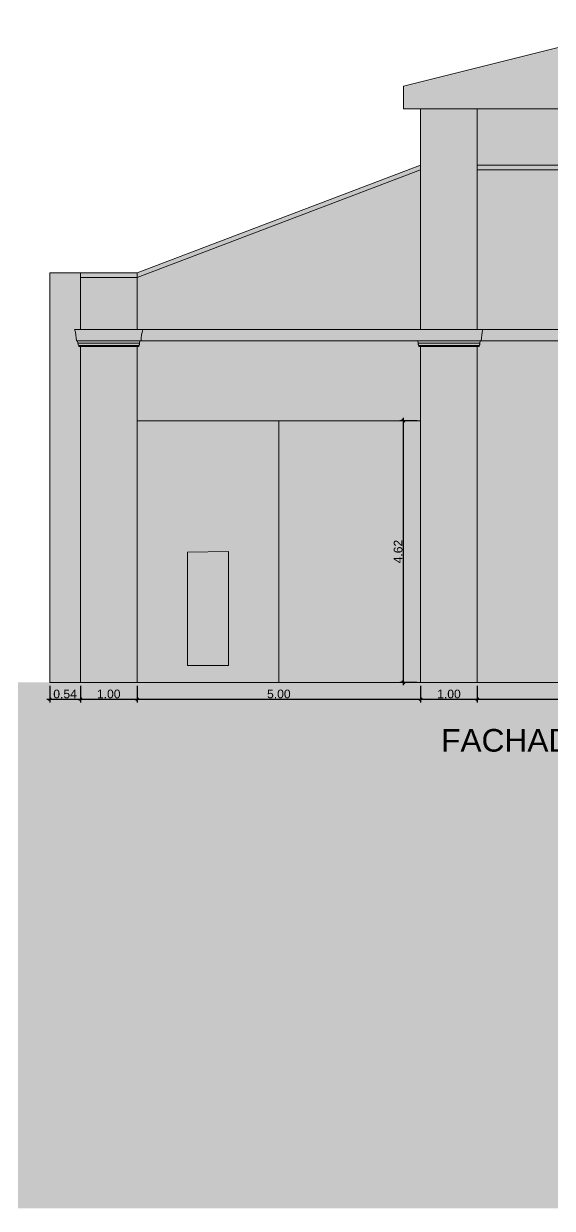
# Model space of a CAD drawing. Header units: metres. Extents: x -68 to 2267, y 0 to 1370.
# Drawn here: x 176.01 to 185.33, y 118.79 to 139.71 of the extents above; entities that cross this region are included whole.
import ezdxf

# ---------------------------------------------------------------- set-up
doc = ezdxf.new("R2010")
doc.units = ezdxf.units.M
doc.layers.add('00-Textos cotas y niveles', color=5, linetype='Continuous', lineweight=5)
doc.layers.add('11. Inst.Pluvial', color=7, linetype='Continuous')
doc.layers.add('A-Corte 1', color=7, linetype='Continuous', lineweight=15, true_color=0x000000)
doc.layers.add('A-Vista 1', color=7, linetype='Continuous', lineweight=9, true_color=0x000000)
doc.styles.add('Arial', font='arial.ttf')
doc.styles.get("Standard").update_dxf_attribs({"font": 'arial.ttf'})
doc.dimstyles.new('Diagonal_-_2_mm_Arial_azul', dxfattribs={"dimscale": 0.3048, "dimtxt": 0.153039, "dimasz": 0.492126, "dimexe": 0.061516, "dimexo": 0.061516, "dimgap": 0.012303, "dimtad": 1, "dimrnd": 0.01, "dimzin": 0, "dimdsep": 46, "dimtxsty": 'Arial', "dimblk1": 'OBLIQUE', "dimblk2": 'OBLIQUE', "dimsah": 1, "dimcen": 0.09, "dimdle": 0.061516, "dimazin": 0, "dimtfac": 1, "dimtdec": 4, "dimtix": 1, "dimtmove": 0, "dimatfit": 3, "dimfxl": 1, "dimtvp": 1, "dimtolj": 1, "dimtzin": 0, "dimarcsym": 2})

# ---------------------------------------------------------------- blocks, each defined once
blk = doc.blocks.new('_Oblique')
at = {"color": 0, "linetype": 'ByBlock', "lineweight": -2}
blk.add_line((-0.5, -0.5), (0.5, 0.5), dxfattribs=at)
blk = doc.blocks.new('*D48')
at = {"layer": '00-Textos cotas y niveles', "color": 0, "lineweight": -2, "transparency": 16777216}
for p, q in [((176.466, 128.017), (176.466, 127.721)), ((177.006, 128.017), (177.006, 127.721)), ((176.416, 127.782), (177.056, 127.782))]:
    blk.add_line(p, q, dxfattribs=at)
at = {"layer": 'Defpoints', "color": 0, "transparency": 16777216}
for p in [(176.466, 128.078), (177.006, 128.078), (177.006, 127.782)]:
    blk.add_point(p, dxfattribs=at)
at = {"layer": '00-Textos cotas y niveles', "color": 0, "lineweight": -2, "transparency": 16777216, "xscale": 0.05, "yscale": 0.05, "zscale": 0.05, "rotation": 180}
blk.add_blockref('_Oblique', (176.466, 127.782), dxfattribs=at)
at = {"layer": '00-Textos cotas y niveles', "color": 0, "lineweight": -2, "transparency": 16777216, "xscale": 0.05, "yscale": 0.05, "zscale": 0.05}
blk.add_blockref('_Oblique', (177.006, 127.782), dxfattribs=at)
at = {"layer": '00-Textos cotas y niveles', "color": 0, "transparency": 16777216, "insert": (176.736, 127.873), "char_height": 0.153, "attachment_point": 5, "style": 'Arial'}
blk.add_mtext('\\A1;0.54', dxfattribs=at)
blk = doc.blocks.new('*D49')
at = {"layer": '00-Textos cotas y niveles', "color": 0, "lineweight": -2, "transparency": 16777216}
for p, q in [((177.006, 128.017), (177.006, 127.721)), ((178.006, 128.017), (178.006, 127.721)), ((176.956, 127.782), (178.056, 127.782))]:
    blk.add_line(p, q, dxfattribs=at)
at = {"layer": 'Defpoints', "color": 0, "transparency": 16777216}
for p in [(177.006, 128.078), (178.006, 128.078), (178.006, 127.782)]:
    blk.add_point(p, dxfattribs=at)
at = {"layer": '00-Textos cotas y niveles', "color": 0, "lineweight": -2, "transparency": 16777216, "xscale": 0.05, "yscale": 0.05, "zscale": 0.05, "rotation": 180}
blk.add_blockref('_Oblique', (177.006, 127.782), dxfattribs=at)
at = {"layer": '00-Textos cotas y niveles', "color": 0, "lineweight": -2, "transparency": 16777216, "xscale": 0.05, "yscale": 0.05, "zscale": 0.05}
blk.add_blockref('_Oblique', (178.006, 127.782), dxfattribs=at)
at = {"layer": '00-Textos cotas y niveles', "color": 0, "transparency": 16777216, "insert": (177.506, 127.873), "char_height": 0.153, "attachment_point": 5, "style": 'Arial'}
blk.add_mtext('\\A1;1.00', dxfattribs=at)
blk = doc.blocks.new('*D50')
at = {"layer": '00-Textos cotas y niveles', "color": 0, "lineweight": -2, "transparency": 16777216}
for p, q in [((178.006, 128.017), (178.006, 127.721)), ((183.006, 128.017), (183.006, 127.721)), ((177.956, 127.782), (183.056, 127.782))]:
    blk.add_line(p, q, dxfattribs=at)
at = {"layer": 'Defpoints', "color": 0, "transparency": 16777216}
for p in [(178.006, 128.078), (183.006, 128.078), (183.006, 127.782)]:
    blk.add_point(p, dxfattribs=at)
at = {"layer": '00-Textos cotas y niveles', "color": 0, "lineweight": -2, "transparency": 16777216, "xscale": 0.05, "yscale": 0.05, "zscale": 0.05, "rotation": 180}
blk.add_blockref('_Oblique', (178.006, 127.782), dxfattribs=at)
at = {"layer": '00-Textos cotas y niveles', "color": 0, "lineweight": -2, "transparency": 16777216, "xscale": 0.05, "yscale": 0.05, "zscale": 0.05}
blk.add_blockref('_Oblique', (183.006, 127.782), dxfattribs=at)
at = {"layer": '00-Textos cotas y niveles', "color": 0, "transparency": 16777216, "insert": (180.506, 127.873), "char_height": 0.153, "attachment_point": 5, "style": 'Arial'}
blk.add_mtext('\\A1;5.00', dxfattribs=at)
blk = doc.blocks.new('*D51')
at = {"layer": '00-Textos cotas y niveles', "color": 0, "lineweight": -2, "transparency": 16777216}
for p, q in [((183.006, 128.017), (183.006, 127.721)), ((184.006, 128.017), (184.006, 127.721)), ((182.956, 127.782), (184.056, 127.782))]:
    blk.add_line(p, q, dxfattribs=at)
at = {"layer": 'Defpoints', "color": 0, "transparency": 16777216}
for p in [(183.006, 128.078), (184.006, 128.078), (184.006, 127.782)]:
    blk.add_point(p, dxfattribs=at)
at = {"layer": '00-Textos cotas y niveles', "color": 0, "lineweight": -2, "transparency": 16777216, "xscale": 0.05, "yscale": 0.05, "zscale": 0.05, "rotation": 180}
blk.add_blockref('_Oblique', (183.006, 127.782), dxfattribs=at)
at = {"layer": '00-Textos cotas y niveles', "color": 0, "lineweight": -2, "transparency": 16777216, "xscale": 0.05, "yscale": 0.05, "zscale": 0.05}
blk.add_blockref('_Oblique', (184.006, 127.782), dxfattribs=at)
at = {"layer": '00-Textos cotas y niveles', "color": 0, "transparency": 16777216, "insert": (183.506, 127.873), "char_height": 0.153, "attachment_point": 5, "style": 'Arial'}
blk.add_mtext('\\A1;1.00', dxfattribs=at)
blk = doc.blocks.new('*D52')
at = {"layer": '00-Textos cotas y niveles', "color": 0, "lineweight": -2, "transparency": 16777216}
for p, q in [((184.006, 128.017), (184.006, 127.721)), ((189.306, 128.017), (189.306, 127.721)), ((183.956, 127.782), (189.356, 127.782))]:
    blk.add_line(p, q, dxfattribs=at)
at = {"layer": 'Defpoints', "color": 0, "transparency": 16777216}
for p in [(184.006, 128.078), (189.306, 128.078), (189.306, 127.782)]:
    blk.add_point(p, dxfattribs=at)
at = {"layer": '00-Textos cotas y niveles', "color": 0, "lineweight": -2, "transparency": 16777216, "xscale": 0.05, "yscale": 0.05, "zscale": 0.05, "rotation": 180}
blk.add_blockref('_Oblique', (184.006, 127.782), dxfattribs=at)
at = {"layer": '00-Textos cotas y niveles', "color": 0, "lineweight": -2, "transparency": 16777216, "xscale": 0.05, "yscale": 0.05, "zscale": 0.05}
blk.add_blockref('_Oblique', (189.306, 127.782), dxfattribs=at)
at = {"layer": '00-Textos cotas y niveles', "color": 0, "transparency": 16777216, "insert": (186.656, 127.873), "char_height": 0.153, "attachment_point": 5, "style": 'Arial'}
blk.add_mtext('\\A1;5.30', dxfattribs=at)
blk = doc.blocks.new('*D62')
at = {"layer": '00-Textos cotas y niveles', "color": 0, "lineweight": -2, "transparency": 16777216}
for p, q in [((182.944, 132.698), (182.639, 132.698)), ((182.7, 132.748), (182.7, 128.028)), ((182.944, 128.078), (182.639, 128.078))]:
    blk.add_line(p, q, dxfattribs=at)
at = {"layer": 'Defpoints', "color": 0, "transparency": 16777216}
for p in [(183.006, 132.698), (182.7, 128.078), (183.006, 128.078)]:
    blk.add_point(p, dxfattribs=at)
at = {"layer": '00-Textos cotas y niveles', "color": 0, "lineweight": -2, "transparency": 16777216, "xscale": 0.05, "yscale": 0.05, "zscale": 0.05}
for p, rotation in [((182.7, 132.698), 90), ((182.7, 128.078), 270)]:
    blk.add_blockref('_Oblique', p, dxfattribs=dict(at, rotation=rotation))
at = {"layer": '00-Textos cotas y niveles', "color": 0, "transparency": 16777216, "insert": (182.61, 130.388), "char_height": 0.153, "attachment_point": 5, "rotation": 90, "style": 'Arial'}
blk.add_mtext('\\A1;4.62', dxfattribs=at)

msp = doc.modelspace()

# ---------------------------------------------------------------- hatches: boundary and pattern name
at = {"layer": '11. Inst.Pluvial', "true_color": 0xc7c8ca, "transparency": 33554687}
h = msp.add_hatch(color=9, dxfattribs=at)
h.dxf.hatch_style = 1
h.paths.add_polyline_path([(209.842, 128.078), (158.319, 128.078), (158.319, 118.792), (209.842, 118.792)])
at = {"layer": 'A-Vista 1', "true_color": 0xb9b9c9}
h = msp.add_hatch(color=9, dxfattribs=at)
h.dxf.hatch_style = 1
h.paths.add_polyline_path([(178.006, 135.228), (177.006, 135.228), (177.006, 134.308), (178.006, 134.308)])
h.paths.add_polyline_path([(183.006, 137.128), (178.006, 135.228), (178.006, 134.308), (183.006, 134.308)])
h.paths.add_polyline_path([(184.006, 137.208), (184.006, 138.208), (183.006, 138.208), (183.006, 137.208), (183.006, 134.308), (184.006, 134.308)])
h.paths.add_polyline_path([(187.005, 136.66), (186.905, 137.128), (184.006, 137.128), (184.006, 134.308), (184.106, 134.308), (185.551, 134.308), (185.551, 134.508), (185.551, 135.108, -0.395405)])
h.paths.add_polyline_path([(190.206, 138.208), (184.006, 138.208), (184.006, 137.208), (190.206, 137.208)])
h.paths.add_polyline_path([(190.206, 137.128), (187.307, 137.128), (187.206, 136.66, -0.395405), (188.661, 135.108), (188.661, 134.308), (190.206, 134.308)])
h.paths.add_polyline_path([(191.206, 137.208), (191.206, 138.208), (190.206, 138.208), (190.206, 137.208), (190.206, 134.308), (191.206, 134.308)])
h.paths.add_polyline_path([(191.206, 137.128), (191.206, 134.308), (196.206, 134.308), (196.206, 135.228)])
h.paths.add_polyline_path([(186.551, 136.561, 0.035517), (186.351, 136.468), (186.351, 134.308), (186.551, 134.308)], flags=17)
h.paths.add_polyline_path([(186.351, 135.008), (185.551, 135.008), (185.551, 134.508), (185.551, 134.308), (186.351, 134.308)], flags=17)
h.paths.add_polyline_path([(186.201, 134.458), (185.701, 134.458), (185.701, 134.858), (186.201, 134.858)], flags=16)
h.paths.add_polyline_path([(186.201, 134.858), (185.701, 134.858), (185.701, 134.458), (186.201, 134.458)], flags=16)
h.paths.add_polyline_path([(187.661, 135.008), (186.551, 135.008), (186.551, 134.308), (187.661, 134.308)])
h.paths.add_polyline_path([(187.511, 134.858), (187.511, 134.458), (186.701, 134.458), (186.701, 134.858)], flags=0)
h.paths.add_polyline_path([(187.511, 134.858), (186.701, 134.858), (186.701, 134.458), (187.511, 134.458)], flags=16)
h.paths.add_polyline_path([(188.661, 135.008), (187.861, 135.008), (187.861, 134.308), (188.661, 134.308)], flags=17)
h.paths.add_polyline_path([(188.011, 134.858), (188.511, 134.858), (188.511, 134.458), (188.011, 134.458)], flags=0)
h.paths.add_polyline_path([(188.511, 134.858), (188.011, 134.858), (188.011, 134.458), (188.511, 134.458)], flags=16)
h.paths.add_polyline_path([(197.206, 135.228), (196.206, 135.228), (196.206, 134.308), (197.206, 134.308)])
h.paths.add_polyline_path([(190.706, 138.808), (187.106, 139.708), (182.706, 138.608), (182.706, 138.208), (184.006, 138.208), (190.206, 138.208), (190.706, 138.208)])
h = msp.add_hatch(color=9, dxfattribs=at)
h.dxf.hatch_style = 1
h.paths.add_polyline_path([(178.006, 135.308), (177.006, 135.308), (177.006, 135.228), (178.006, 135.228)])
h.paths.add_polyline_path([(183.006, 137.128), (183.006, 137.208), (178.006, 135.308), (178.006, 135.228)])
h = msp.add_hatch(color=9, dxfattribs=at)
h.dxf.hatch_style = 1
h.paths.add_polyline_path([(190.206, 137.208), (184.006, 137.208), (184.006, 137.128), (190.206, 137.128)])
h.paths.add_polyline_path([(187.256, 137.128), (186.956, 137.128), (187.056, 136.663, -0.016026), (187.156, 136.663)])
h.paths.add_polyline_path([(187.307, 137.128), (187.256, 137.128), (187.156, 136.663, -0.008148), (187.206, 136.66)])
h.paths.add_polyline_path([(186.956, 137.128), (186.905, 137.128), (187.005, 136.66, -0.008148), (187.056, 136.663)])
h.paths.add_polyline_path([(187.861, 136.468, 0.035517), (187.661, 136.561), (187.661, 134.308), (187.861, 134.308)])
h.paths.add_polyline_path([(188.511, 134.858), (188.011, 134.858), (188.011, 134.458), (188.511, 134.458)])
h.paths.add_polyline_path([(187.511, 134.858), (186.701, 134.858), (186.701, 134.458), (187.511, 134.458)])
h.paths.add_polyline_path([(187.661, 135.108), (186.551, 135.108), (186.551, 135.008), (187.661, 135.008)])
h.paths.add_polyline_path([(186.351, 135.108), (185.551, 135.108), (185.551, 135.008), (186.351, 135.008)])
h.paths.add_polyline_path([(188.661, 135.108), (187.861, 135.108), (187.861, 135.008), (188.661, 135.008)])
h.paths.add_polyline_path([(197.206, 135.308), (196.206, 135.308), (196.206, 135.228), (197.206, 135.228)])
h.paths.add_polyline_path([(191.206, 137.208), (191.206, 137.128), (196.206, 135.228), (196.206, 135.308)])
at = {"layer": 'A-Vista 1', "true_color": 0x9797af}
h = msp.add_hatch(color=253, dxfattribs=at)
h.dxf.hatch_style = 1
h.paths.add_polyline_path([(184.006, 134.008), (183.006, 134.008), (183.006, 131.578), (184.006, 131.578)])
edge = h.paths.add_edge_path()
edge.add_line((185.551, 134.108), (184.076, 134.108))
edge.add_line((184.076, 134.108), (184.056, 134.108))
edge.add_line((184.056, 134.108), (184.051, 134.068))
edge.add_arc((183.996, 134.066), 0.0553, -43.2661, 2.154, ccw=False)
edge.add_line((184.036, 134.028), (184.036, 134.008))
edge.add_line((184.036, 134.008), (184.006, 134.008))
edge.add_line((184.006, 134.008), (184.006, 131.578))
edge.add_line((184.006, 131.578), (185.551, 131.578))
edge.add_line((185.551, 131.578), (189.306, 131.578))
edge.add_line((189.306, 131.578), (190.206, 131.578))
edge.add_line((190.206, 131.578), (190.206, 134.008))
edge.add_line((190.206, 134.008), (190.176, 134.008))
edge.add_line((190.176, 134.008), (190.176, 134.028))
edge.add_arc((190.216, 134.066), 0.0553, 177.846, 223.2661, ccw=False)
edge.add_line((190.161, 134.068), (190.156, 134.108))
edge.add_line((190.156, 134.108), (187.661, 134.108))
edge.add_line((187.661, 134.108), (187.661, 132.308))
edge.add_line((187.661, 132.308), (185.551, 132.308))
edge.add_line((185.551, 132.308), (185.551, 134.108))
edge = h.paths.add_edge_path()
edge.add_line((185.551, 134.308), (184.106, 134.308))
edge.add_arc((184.787, 134.104), 0.711, 163.2974, 179.6411)
edge.add_line((184.076, 134.108), (185.551, 134.108))
edge.add_line((185.551, 134.108), (185.551, 134.308))
edge = h.paths.add_edge_path()
edge.add_line((184.106, 134.308), (178.106, 134.308))
edge.add_arc((178.787, 134.104), 0.711, 163.2974, 179.6411)
edge.add_line((178.076, 134.108), (184.076, 134.108))
edge.add_arc((184.787, 134.104), 0.711, 163.2974, 179.6411, ccw=False)
edge = h.paths.add_edge_path()
edge.add_line((178.106, 134.308), (176.906, 134.308))
edge.add_arc((176.224, 134.104), 0.711, 0.3589, 16.7026, ccw=False)
edge.add_line((176.936, 134.108), (178.076, 134.108))
edge.add_arc((178.787, 134.104), 0.711, 163.2974, 179.6411, ccw=False)
edge = h.paths.add_edge_path()
edge.add_line((183.006, 134.008), (182.976, 134.008))
edge.add_line((182.976, 134.008), (182.976, 134.028))
edge.add_arc((183.016, 134.066), 0.0553, 177.846, 223.2661, ccw=False)
edge.add_line((182.961, 134.068), (182.956, 134.108))
edge.add_line((182.956, 134.108), (178.076, 134.108))
edge.add_line((178.076, 134.108), (178.056, 134.108))
edge.add_line((178.056, 134.108), (178.051, 134.068))
edge.add_arc((177.996, 134.066), 0.0553, -43.2661, 2.154, ccw=False)
edge.add_line((178.036, 134.028), (178.036, 134.008))
edge.add_line((178.036, 134.008), (178.006, 134.008))
edge.add_line((178.006, 134.008), (178.006, 132.698))
edge.add_line((178.006, 132.698), (183.006, 132.698))
edge.add_line((183.006, 132.698), (183.006, 134.008))
h.paths.add_polyline_path([(178.006, 134.008), (177.006, 134.008), (177.006, 131.578), (178.006, 131.578)])
edge = h.paths.add_edge_path()
edge.add_line((177.006, 134.008), (176.976, 134.008))
edge.add_line((176.976, 134.008), (176.976, 134.028))
edge.add_arc((177.016, 134.066), 0.0553, 177.846, 223.2661, ccw=False)
edge.add_line((176.961, 134.068), (176.956, 134.108))
edge.add_line((176.956, 134.108), (176.936, 134.108))
edge.add_arc((176.224, 134.104), 0.711, 0.3589, 16.7026)
edge.add_line((176.906, 134.308), (177.006, 134.308))
edge.add_line((177.006, 134.308), (177.006, 135.308))
edge.add_line((177.006, 135.308), (176.466, 135.308))
edge.add_line((176.466, 135.308), (176.466, 131.578))
edge.add_line((176.466, 131.578), (177.006, 131.578))
edge.add_line((177.006, 131.578), (177.006, 134.008))
h.paths.add_polyline_path([(191.206, 134.008), (190.206, 134.008), (190.206, 131.578), (191.206, 131.578)])
h.paths.add_polyline_path([(197.206, 134.008), (196.206, 134.008), (196.206, 131.428), (197.206, 131.428)])
edge = h.paths.add_edge_path()
edge.add_line((197.906, 134.308), (197.906, 135.308))
edge.add_line((197.906, 135.308), (197.206, 135.308))
edge.add_line((197.206, 135.308), (197.206, 134.308))
edge.add_line((197.206, 134.308), (197.306, 134.308))
edge.add_arc((197.987, 134.104), 0.711, 163.2974, 179.6411)
edge.add_line((197.276, 134.108), (197.256, 134.108))
edge.add_line((197.256, 134.108), (197.251, 134.068))
edge.add_arc((197.196, 134.066), 0.0553, -43.2661, 2.154, ccw=False)
edge.add_line((197.236, 134.028), (197.236, 134.008))
edge.add_line((197.236, 134.008), (197.206, 134.008))
edge.add_line((197.206, 134.008), (197.206, 131.428))
edge.add_line((197.206, 131.428), (197.206, 128.078))
edge.add_line((197.206, 128.078), (197.906, 128.078))
edge.add_line((197.906, 128.078), (197.906, 134.308))
edge = h.paths.add_edge_path()
edge.add_line((197.306, 134.308), (190.106, 134.308))
edge.add_arc((189.424, 134.104), 0.711, 0.3589, 16.7026, ccw=False)
edge.add_line((190.136, 134.108), (190.156, 134.108))
edge.add_line((190.156, 134.108), (197.276, 134.108))
edge.add_arc((197.987, 134.104), 0.711, 163.2974, 179.6411, ccw=False)
edge = h.paths.add_edge_path()
edge.add_line((191.236, 134.028), (191.236, 134.008))
edge.add_line((191.236, 134.008), (190.176, 134.008))
edge.add_line((190.176, 134.008), (190.176, 134.028))
edge.add_arc((190.216, 134.066), 0.0553, 177.846, 223.2661, ccw=False)
edge.add_line((190.161, 134.068), (190.156, 134.108))
edge.add_line((190.156, 134.108), (191.256, 134.108))
edge.add_line((191.256, 134.108), (191.251, 134.068))
edge.add_arc((191.196, 134.066), 0.0553, -43.2661, 2.154, ccw=False)
h.paths.add_polyline_path([(197.256, 134.108), (196.156, 134.108), (196.161, 134.068), (197.251, 134.068)])
edge = h.paths.add_edge_path()
edge.add_line((197.251, 134.068), (196.161, 134.068))
edge.add_arc((196.216, 134.066), 0.0553, 177.846, 223.2661)
edge.add_line((196.176, 134.028), (197.236, 134.028))
edge.add_arc((197.196, 134.066), 0.0553, 316.7339, 362.154)
h.paths.add_polyline_path([(197.236, 134.028), (196.176, 134.028), (196.176, 134.008), (197.236, 134.008)])
h = msp.add_hatch(color=253, dxfattribs=at)
h.dxf.hatch_style = 1
h.paths.add_polyline_path([(190.106, 134.308), (188.661, 134.308), (187.861, 134.308), (187.661, 134.308), (186.551, 134.308), (186.351, 134.308), (185.551, 134.308), (185.551, 134.108), (186.351, 134.108), (186.351, 132.308), (186.551, 132.308), (186.551, 134.108), (187.661, 134.108), (190.136, 134.108, 0.071434)])
h.paths.add_polyline_path([(184.056, 134.108), (182.956, 134.108), (182.961, 134.068), (184.051, 134.068)])
h.paths.add_polyline_path([(184.051, 134.068), (182.961, 134.068, 0.200818), (182.976, 134.028), (184.036, 134.028, 0.200818)])
h.paths.add_polyline_path([(184.036, 134.028), (182.976, 134.028), (182.976, 134.008), (184.036, 134.008)])
h.paths.add_polyline_path([(178.056, 134.108), (178.036, 134.108), (176.956, 134.108), (176.961, 134.068), (178.051, 134.068)])
h.paths.add_polyline_path([(178.051, 134.068), (176.961, 134.068, 0.200818), (176.976, 134.028), (178.036, 134.028, 0.200818)])
h.paths.add_polyline_path([(178.036, 134.028), (176.976, 134.028), (176.976, 134.008), (178.036, 134.008)])
at = {"layer": 'A-Vista 1', "true_color": 0x5d79b6}
h = msp.add_hatch(color=163, dxfattribs=at)
h.dxf.hatch_style = 1
h.paths.add_polyline_path([(180.506, 132.698), (178.006, 132.698), (178.006, 128.078), (180.506, 128.078)])
h.paths.add_polyline_path([(179.616, 130.387), (179.616, 128.378), (178.896, 128.378), (178.896, 130.378)], flags=0)
h.paths.add_polyline_path([(183.006, 132.698), (180.506, 132.698), (180.506, 128.078), (183.006, 128.078)])
h.paths.add_polyline_path([(179.616, 130.387), (178.896, 130.378), (178.896, 128.378), (179.616, 128.378)], flags=16)
at = {"layer": 'A-Vista 1', "true_color": 0xcdcdcd}
h = msp.add_hatch(color=254, dxfattribs=at)
h.dxf.hatch_style = 1
h.paths.add_polyline_path([(185.551, 131.578), (184.006, 131.578), (184.006, 128.078), (185.551, 128.078)])
h.paths.add_polyline_path([(184.006, 131.578), (183.006, 131.578), (183.006, 128.078), (184.006, 128.078)])
h.paths.add_polyline_path([(178.006, 131.578), (177.006, 131.578), (177.006, 128.078), (178.006, 128.078)])
h.paths.add_polyline_path([(177.006, 131.578), (176.466, 131.578), (176.466, 128.078), (177.006, 128.078)])
h.paths.add_polyline_path([(195.276, 130.958), (196.206, 130.958), (196.206, 131.428), (193.676, 131.428), (193.676, 130.078), (195.276, 130.078)])
h.paths.add_polyline_path([(197.206, 131.428), (196.206, 131.428), (196.206, 130.958), (196.806, 130.958), (196.806, 128.078), (197.206, 128.078)])
at = {"layer": 'A-Vista 1', "true_color": 0x5d79b6}
h = msp.add_hatch(color=163, dxfattribs=at)
h.dxf.hatch_style = 1
h.paths.add_polyline_path([(179.616, 130.387), (178.896, 130.378), (178.896, 128.378), (179.616, 128.378)])

# ---------------------------------------------------------------- linework, layer by layer
at = {"layer": 'A-Corte 1'}
for p, q in [((187.106, 139.708), (182.706, 138.608)), ((182.706, 138.208), (182.706, 138.608)), ((184.006, 138.208), (182.706, 138.208)), ((183.006, 137.208), (183.006, 138.208)), ((184.006, 137.208), (184.006, 138.208)), ((184.006, 138.208), (190.206, 138.208)), ((178.006, 135.308), (183.006, 137.208)), ((183.006, 137.128), (178.006, 135.228)), ((183.006, 134.308), (183.006, 137.208)), ((190.206, 137.208), (184.006, 137.208)), ((184.006, 134.308), (184.006, 137.208)), ((190.206, 137.128), (184.006, 137.128)), ((176.466, 128.078), (176.466, 135.308)), ((176.466, 135.308), (177.006, 135.308)), ((177.006, 135.308), (178.006, 135.308)), ((177.006, 134.308), (177.006, 135.308)), ((177.006, 135.228), (178.006, 135.228)), ((178.006, 134.308), (178.006, 135.308)), ((176.906, 134.308), (184.106, 134.308)), ((185.551, 134.308), (184.106, 134.308)), ((176.936, 134.108), (184.076, 134.108)), ((176.976, 134.108), (176.956, 134.108)), ((176.956, 134.108), (176.961, 134.068)), ((178.036, 134.108), (178.056, 134.108)), ((178.056, 134.108), (178.051, 134.068)), ((182.956, 134.108), (182.961, 134.068)), ((184.056, 134.108), (184.051, 134.068)), ((185.551, 134.108), (184.076, 134.108)), ((178.051, 134.068), (176.961, 134.068)), ((176.976, 134.008), (176.976, 134.028)), ((176.976, 134.028), (178.036, 134.028)), ((176.976, 134.008), (178.036, 134.008)), ((177.006, 128.078), (177.006, 134.008)), ((178.006, 128.078), (178.006, 134.008)), ((178.036, 134.028), (178.036, 134.008)), ((184.051, 134.068), (182.961, 134.068)), ((182.976, 134.008), (182.976, 134.028)), ((182.976, 134.028), (184.036, 134.028)), ((182.976, 134.008), (184.036, 134.008)), ((183.006, 128.078), (183.006, 134.008)), ((184.006, 128.078), (184.006, 134.008)), ((184.036, 134.028), (184.036, 134.008)), ((178.006, 132.698), (183.006, 132.698)), ((176.466, 128.078), (177.006, 128.078)), ((177.006, 128.078), (178.006, 128.078)), ((178.006, 128.078), (183.006, 128.078)), ((183.006, 128.078), (184.006, 128.078)), ((184.006, 128.078), (189.306, 128.078))]:
    msp.add_line(p, q, dxfattribs=at)
for centre, radius, start, end in [((176.224, 134.104), 0.711, 0.3589, 16.7026), ((178.787, 134.104), 0.711, 163.2974, 179.6411), ((184.787, 134.104), 0.711, 163.2974, 179.6411), ((177.016, 134.066), 0.0553, 177.846, 223.2661), ((177.996, 134.066), 0.0553, 316.7339, 2.154), ((183.016, 134.066), 0.0553, 177.846, 223.2661), ((183.996, 134.066), 0.0553, 316.7339, 2.154)]:
    msp.add_arc(centre, radius, start, end, dxfattribs=at)
at = {"layer": 'A-Vista 1'}
for p, q in [((180.506, 132.698), (180.506, 128.078)), ((178.896, 130.378), (179.616, 130.387)), ((178.896, 128.378), (178.896, 130.378)), ((179.616, 128.378), (179.616, 130.387)), ((178.896, 128.378), (179.616, 128.378))]:
    msp.add_line(p, q, dxfattribs=at)

# ---------------------------------------------------------------- texts
at = {"insert": (176.466, 127.255), "char_height": 0.4, "attachment_point": 1}
msp.add_mtext_dynamic_manual_height_columns('\\pxqc;FACHADA CALLE LAMADRIR', width=21.44, gutter_width=12.5, heights=[0], dxfattribs=at)

# ---------------------------------------------------------------- dimensions: what is measured, and where the dimension line sits
at = {"layer": '00-Textos cotas y niveles'}
dim = msp.add_linear_dim(base=(182.7, 128.078), p1=(183.006, 132.698), p2=(183.006, 128.078), angle=90, dimstyle='Diagonal_-_2_mm_Arial_azul', override={"dimscale": 1, "dimasz": 0.05, "dimpost": '<>', "dimdle": 0.05, "dimtdec": 2}, dxfattribs=at)
dim.commit()
dim.dimension.update_dxf_attribs({"geometry": '*D62', "text_midpoint": (182.61, 130.388)})
for base, p1, p2, picture, middle in [((177.006, 127.782), (176.466, 128.078), (177.006, 128.078), '*D48', (176.736, 127.873)), ((178.006, 127.782), (177.006, 128.078), (178.006, 128.078), '*D49', (177.506, 127.873)), ((183.006, 127.782), (178.006, 128.078), (183.006, 128.078), '*D50', (180.506, 127.873)), ((184.006, 127.782), (183.006, 128.078), (184.006, 128.078), '*D51', (183.506, 127.873)), ((189.306, 127.782), (184.006, 128.078), (189.306, 128.078), '*D52', (186.656, 127.873))]:
    dim = msp.add_linear_dim(base=base, p1=p1, p2=p2, dimstyle='Diagonal_-_2_mm_Arial_azul', override={"dimscale": 1, "dimasz": 0.05, "dimpost": '<>', "dimdle": 0.05, "dimtdec": 2}, dxfattribs=at)
    dim.commit()
    dim.dimension.update_dxf_attribs({"geometry": picture, "text_midpoint": middle})

doc.saveas('drawing.dxf')
